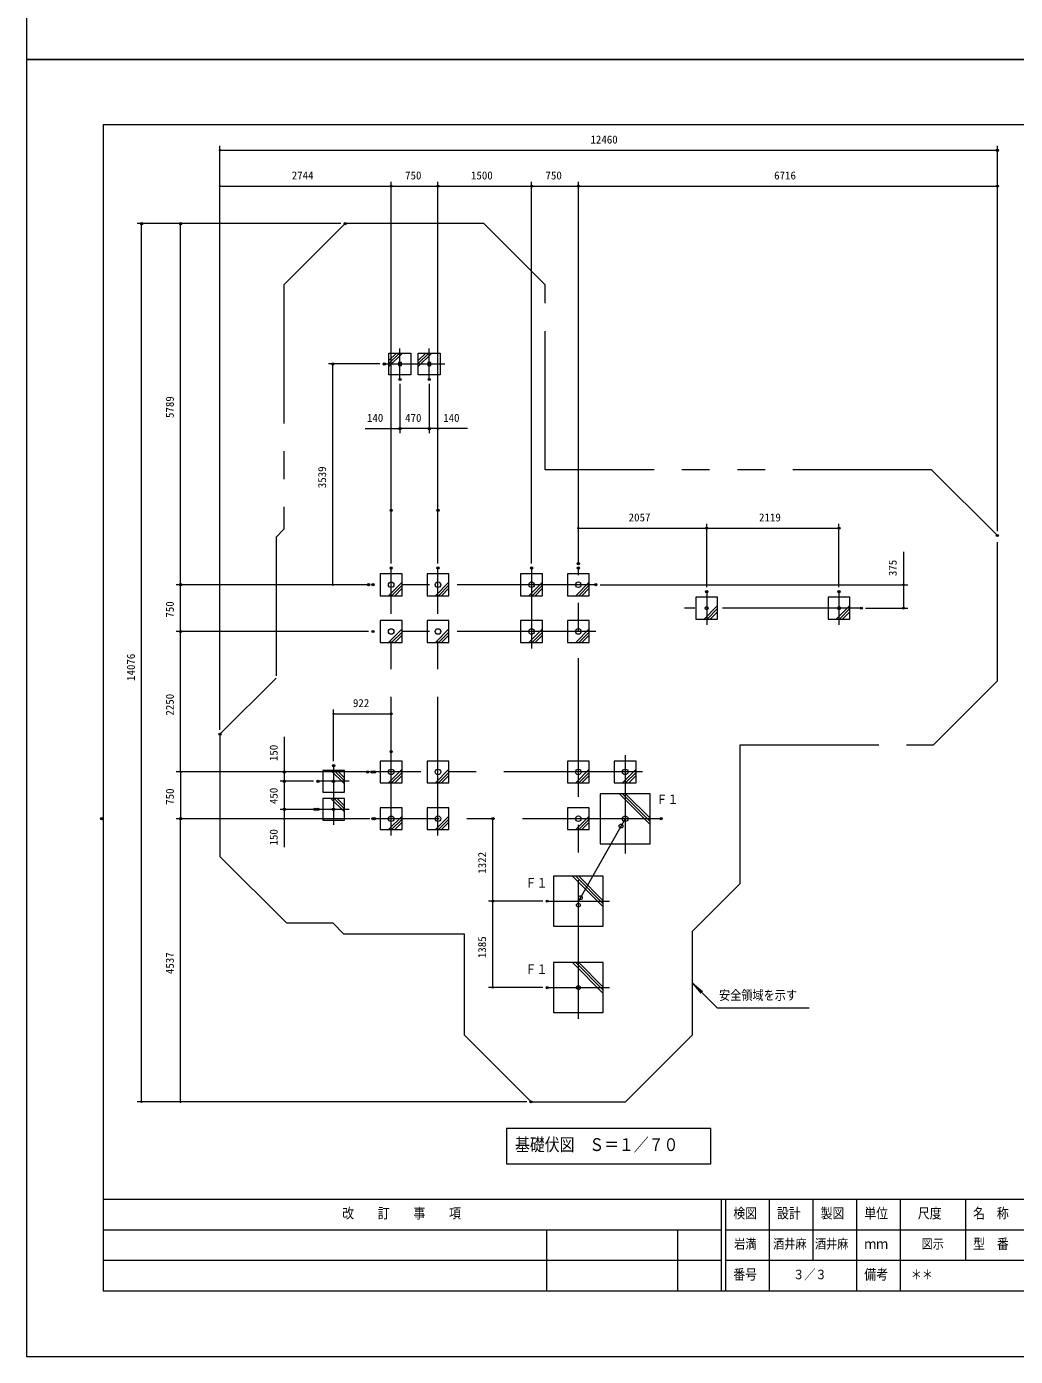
# Model space of a CAD drawing. Units: millimetres on the paper, scale 1:70. Extents: x 0 to 420, y -297 to 594.
# Drawn here: x 0 to 226.4, y -297 to 7.5 of the extents above; entities that cross this region are included whole.
import ezdxf
from ezdxf.enums import TextEntityAlignment as Align

# ---------------------------------------------------------------- set-up
doc = ezdxf.new("R2010")
doc.units = ezdxf.units.MM
doc.header["$PDMODE"] = 32
doc.header["$PDSIZE"] = 0.5
doc.linetypes.add('USER1', pattern=[50.8, 31.75, -6.35, 6.35, -6.35])
doc.linetypes.add('USER2', pattern=[63.5, 31.75, -6.35, 6.35, -6.35, 6.35, -6.35])
doc.layers.add('DEFPOINTS_2', color=7, linetype='Continuous', lineweight=9)
doc.layers.add('LY_3', color=7, linetype='Continuous', lineweight=18)
doc.styles.add('ＭＳ ゴシック', font='')
doc.styles.get('ＭＳ ゴシック').set_extended_font_data('MS Gothic')

# ---------------------------------------------------------------- blocks, each defined once
blk = doc.blocks.new('-000-_DOTSMALL')
at = {"color": 7, "linetype": 'Continuous', "lineweight": 9}
blk.add_circle((0, 0), 0.0625, dxfattribs=at)
blk.add_circle((0, 0), 0.0625, dxfattribs=at)

msp = doc.modelspace()

# ---------------------------------------------------------------- linework, layer by layer
at = {"layer": 'DEFPOINTS_2'}
for p, q in [((0, 297), (0, 0)), ((420, 0), (0, 0)), ((0, 0), (0, -297)), ((0, 0), (420, 0)), ((0, -297), (420, -297))]:
    msp.add_line(p, q, dxfattribs=at)
at = {"layer": 'LY_3', "lineweight": 9}
for p, q in [((17.5, -15), (17.5, -282)), ((402.5, -15), (17.5, -15)), ((82.97, -72.251), (82.97, -67.251)), ((82.97, -67.251), (87.97, -67.251)), ((85.827, -69.394), (85.113, -69.394)), ((85.113, -69.394), (85.113, -70.108)), ((85.827, -70.108), (85.827, -69.394)), ((87.97, -67.251), (87.97, -72.251)), ((89.684, -72.251), (89.684, -67.251)), ((89.684, -67.251), (94.684, -67.251)), ((92.541, -69.394), (91.827, -69.394)), ((91.827, -69.394), (91.827, -70.108)), ((92.541, -70.108), (92.541, -69.394)), ((94.684, -67.251), (94.684, -72.251)), ((87.97, -72.251), (82.97, -72.251)), ((85.113, -70.108), (85.827, -70.108)), ((94.684, -72.251), (89.684, -72.251)), ((91.827, -70.108), (92.541, -70.108)), ((85.97, -117.808), (80.97, -117.808)), ((80.97, -117.808), (80.97, -122.808)), ((85.97, -122.808), (85.97, -117.808)), ((96.684, -117.808), (91.684, -117.808)), ((91.684, -117.808), (91.684, -122.808)), ((96.684, -122.808), (96.684, -117.808)), ((118.113, -117.808), (113.113, -117.808)), ((113.113, -117.808), (113.113, -122.808)), ((118.113, -122.808), (118.113, -117.808)), ((128.827, -117.808), (123.827, -117.808)), ((123.827, -117.808), (123.827, -122.808)), ((128.827, -122.808), (128.827, -117.808)), ((80.97, -122.808), (85.97, -122.808)), ((91.684, -122.808), (96.684, -122.808)), ((113.113, -122.808), (118.113, -122.808)), ((123.827, -122.808), (128.827, -122.808)), ((158.216, -123.165), (153.216, -123.165)), ((153.216, -123.165), (153.216, -128.165)), ((158.216, -128.165), (158.216, -123.165)), ((188.493, -123.165), (183.493, -123.165)), ((183.493, -123.165), (183.493, -128.165)), ((188.493, -128.165), (188.493, -123.165)), ((85.97, -128.522), (80.97, -128.522)), ((80.97, -128.522), (80.97, -133.522)), ((85.97, -133.522), (85.97, -128.522)), ((96.684, -128.522), (91.684, -128.522)), ((91.684, -128.522), (91.684, -133.522)), ((96.684, -133.522), (96.684, -128.522)), ((118.113, -128.522), (113.113, -128.522)), ((113.113, -128.522), (113.113, -133.522)), ((118.113, -133.522), (118.113, -128.522)), ((128.827, -128.522), (123.827, -128.522)), ((123.827, -128.522), (123.827, -133.522)), ((128.827, -133.522), (128.827, -128.522)), ((153.216, -128.165), (158.216, -128.165)), ((183.493, -128.165), (188.493, -128.165)), ((80.97, -133.522), (85.97, -133.522)), ((91.684, -133.522), (96.684, -133.522)), ((113.113, -133.522), (118.113, -133.522)), ((123.827, -133.522), (128.827, -133.522)), ((85.97, -160.665), (80.97, -160.665)), ((80.97, -160.665), (80.97, -165.665)), ((85.97, -165.665), (85.97, -160.665)), ((96.684, -160.665), (91.684, -160.665)), ((91.684, -160.665), (91.684, -165.665)), ((96.684, -165.665), (96.684, -160.665)), ((128.827, -160.665), (123.827, -160.665)), ((123.827, -160.665), (123.827, -165.665)), ((128.827, -165.665), (128.827, -160.665)), ((139.541, -160.665), (134.541, -160.665)), ((134.541, -160.665), (134.541, -165.665)), ((139.541, -165.665), (139.541, -160.665)), ((72.796, -162.808), (67.796, -162.808)), ((67.796, -162.808), (67.796, -167.808)), ((72.796, -167.808), (72.796, -162.808)), ((80.97, -165.665), (85.97, -165.665)), ((91.684, -165.665), (96.684, -165.665)), ((123.827, -165.665), (128.827, -165.665)), ((134.541, -165.665), (139.541, -165.665)), ((67.796, -167.808), (72.796, -167.808)), ((72.796, -169.237), (67.796, -169.237)), ((67.796, -169.237), (67.796, -174.237)), ((72.796, -174.237), (72.796, -169.237)), ((131.327, -168.165), (131.327, -179.594)), ((142.756, -168.165), (131.327, -168.165)), ((142.756, -179.594), (142.756, -168.165)), ((85.97, -171.379), (80.97, -171.379)), ((80.97, -171.379), (80.97, -176.379)), ((85.97, -176.379), (85.97, -171.379)), ((96.684, -171.379), (91.684, -171.379)), ((91.684, -171.379), (91.684, -176.379)), ((96.684, -176.379), (96.684, -171.379)), ((128.827, -171.379), (123.827, -171.379)), ((123.827, -171.379), (123.827, -176.379)), ((128.827, -176.379), (128.827, -171.379)), ((67.796, -174.237), (72.796, -174.237)), ((80.97, -176.379), (85.97, -176.379)), ((91.684, -176.379), (96.684, -176.379)), ((123.827, -176.379), (128.827, -176.379)), ((131.327, -179.594), (142.756, -179.594)), ((120.613, -187.052), (120.613, -198.481)), ((132.041, -187.052), (120.613, -187.052)), ((132.041, -198.481), (132.041, -187.052)), ((120.613, -198.481), (132.041, -198.481)), ((120.613, -206.838), (120.613, -218.266)), ((132.041, -206.838), (120.613, -206.838)), ((132.041, -218.266), (132.041, -206.838)), ((120.613, -218.266), (132.041, -218.266)), ((17.5, -261), (402.5, -261)), ((159, -261), (159, -282)), ((160, -261), (160, -282)), ((170, -261), (170, -275)), ((180, -261), (180, -275)), ((190, -261), (190, -282)), ((200, -261), (200, -275)), ((215, -261), (215, -275)), ((215, -268), (332.5, -268)), ((160, -275), (402.5, -275)), ((200, -275), (200, -282)), ((17.5, -282), (402.5, -282))]:
    msp.add_line(p, q, dxfattribs=at)
at = {"layer": 'LY_3'}
for p, q in [((44.276, -153.53), (44.276, -19.825)), ((44.276, -20.825), (222.27, -20.825)), ((222.27, -108.039), (222.27, -19.825)), ((44.276, -153.53), (44.276, -28.049)), ((44.276, -29.049), (83.47, -29.049)), ((83.47, -115.475), (83.47, -28.049)), ((83.47, -29.049), (94.184, -29.049)), ((94.184, -115.475), (94.184, -28.049)), ((94.184, -29.049), (115.613, -29.049)), ((115.613, -115.475), (115.613, -28.049)), ((115.613, -29.049), (126.327, -29.049)), ((126.327, -115.475), (126.327, -28.049)), ((126.327, -29.049), (222.27, -29.049)), ((222.27, -108.039), (222.27, -28.049)), ((71.946, -37.608), (25.344, -37.608)), ((26.344, -238.698), (26.344, -37.608)), ((71.946, -37.608), (34.257, -37.608)), ((35.257, -120.308), (35.257, -37.608)), ((80.899, -69.751), (69.116, -69.751)), ((70.116, -120.308), (70.116, -69.751)), ((86.073, -67.251), (82.97, -70.354)), ((85.366, -67.251), (82.97, -69.646)), ((84.659, -67.251), (82.97, -68.939)), ((92.787, -67.251), (89.684, -70.354)), ((92.08, -67.251), (89.684, -69.646)), ((91.373, -67.251), (89.684, -68.939)), ((85.47, -74.322), (85.47, -85.56)), ((85.47, -74.322), (85.47, -85.275)), ((92.184, -74.322), (92.184, -85.56)), ((92.184, -74.322), (92.184, -85.275)), ((77.501, -84.56), (83.47, -84.56)), ((83.47, -102.265), (83.47, -83.56)), ((83.47, -84.56), (85.47, -84.56)), ((92.184, -84.56), (85.47, -84.56)), ((94.184, -84.56), (92.184, -84.56)), ((94.184, -102.265), (94.184, -83.56)), ((100.952, -84.56), (94.184, -84.56)), ((155.716, -120.871), (155.716, -106.355)), ((185.993, -120.871), (185.993, -106.355)), ((126.327, -107.355), (155.716, -107.355)), ((155.716, -107.355), (185.993, -107.355)), ((200.756, -112.751), (200.756, -120.308)), ((78.307, -120.308), (34.257, -120.308)), ((35.257, -131.022), (35.257, -120.308)), ((85.97, -119.705), (82.867, -122.808)), ((85.97, -120.412), (83.574, -122.808)), ((85.97, -121.119), (84.281, -122.808)), ((96.684, -119.705), (93.581, -122.808)), ((96.684, -120.412), (94.289, -122.808)), ((96.684, -121.119), (94.996, -122.808)), ((118.113, -119.705), (115.01, -122.808)), ((118.113, -120.412), (115.717, -122.808)), ((118.113, -121.119), (116.424, -122.808)), ((128.827, -119.705), (125.724, -122.808)), ((128.827, -120.412), (126.431, -122.808)), ((128.827, -121.119), (127.139, -122.808)), ((131.331, -120.308), (201.756, -120.308)), ((200.756, -120.308), (200.756, -125.665)), ((158.216, -125.062), (155.113, -128.165)), ((158.216, -125.769), (155.82, -128.165)), ((158.216, -126.476), (156.527, -128.165)), ((188.493, -125.062), (185.39, -128.165)), ((188.493, -125.769), (186.097, -128.165)), ((188.493, -126.476), (186.804, -128.165)), ((192.098, -125.665), (201.756, -125.665)), ((85.97, -130.419), (82.867, -133.522)), ((96.684, -130.419), (93.581, -133.522)), ((118.113, -130.419), (115.01, -133.522)), ((128.827, -130.419), (125.724, -133.522)), ((78.307, -131.022), (34.257, -131.022)), ((35.257, -163.165), (35.257, -131.022)), ((85.97, -131.127), (83.574, -133.522)), ((85.97, -131.834), (84.281, -133.522)), ((96.684, -131.127), (94.289, -133.522)), ((96.684, -131.834), (94.996, -133.522)), ((118.113, -131.127), (115.717, -133.522)), ((118.113, -131.834), (116.424, -133.522)), ((128.827, -131.127), (126.431, -133.522)), ((128.827, -131.834), (127.139, -133.522)), ((70.296, -160.737), (70.296, -148.863)), ((83.47, -157.543), (83.47, -148.863)), ((70.296, -149.863), (83.47, -149.863)), ((59.028, -163.165), (59.028, -155.111)), ((78.053, -163.165), (34.257, -163.165)), ((35.257, -163.165), (35.257, -173.879)), ((78.617, -163.165), (58.028, -163.165)), ((59.028, -165.308), (59.028, -163.165)), ((69.693, -162.808), (72.796, -165.911)), ((70.4, -162.808), (72.796, -165.204)), ((71.107, -162.808), (72.796, -164.497)), ((85.97, -162.562), (82.867, -165.665)), ((85.97, -163.269), (83.574, -165.665)), ((85.97, -163.976), (84.281, -165.665)), ((96.684, -162.562), (93.581, -165.665)), ((96.684, -163.269), (94.289, -165.665)), ((96.684, -163.976), (94.996, -165.665)), ((128.827, -162.562), (125.724, -165.665)), ((128.827, -163.269), (126.431, -165.665)), ((128.827, -163.976), (127.139, -165.665)), ((139.541, -162.562), (136.439, -165.665)), ((139.541, -163.269), (137.146, -165.665)), ((139.541, -163.976), (137.853, -165.665)), ((65.724, -165.308), (58.028, -165.308)), ((65.724, -165.308), (58.028, -165.308)), ((59.028, -171.737), (59.028, -165.308)), ((69.693, -169.237), (72.796, -172.339)), ((70.4, -169.237), (72.796, -171.632)), ((71.107, -169.237), (72.796, -170.925)), ((135.724, -168.165), (142.756, -175.196)), ((136.431, -168.165), (142.756, -174.489)), ((137.139, -168.165), (142.756, -173.782)), ((65.724, -171.737), (58.028, -171.737)), ((59.028, -173.879), (59.028, -171.737)), ((85.97, -173.277), (82.867, -176.379)), ((96.684, -173.277), (93.581, -176.379)), ((128.827, -173.277), (125.724, -176.379)), ((78.307, -173.879), (34.257, -173.879)), ((35.257, -238.698), (35.257, -173.879)), ((78.617, -173.879), (58.028, -173.879)), ((59.028, -180.431), (59.028, -173.879)), ((85.97, -173.984), (83.574, -176.379)), ((85.97, -174.691), (84.281, -176.379)), ((96.684, -173.984), (94.289, -176.379)), ((96.684, -174.691), (94.996, -176.379)), ((106.747, -192.766), (106.747, -173.879)), ((128.827, -173.984), (126.431, -176.379)), ((128.827, -174.691), (127.139, -176.379)), ((125.01, -187.052), (132.041, -194.083)), ((125.717, -187.052), (132.041, -193.376)), ((126.424, -187.052), (132.041, -192.669)), ((118.184, -192.766), (105.747, -192.766)), ((106.747, -212.552), (106.747, -192.766)), ((125.01, -206.838), (132.041, -213.869)), ((125.717, -206.838), (132.041, -213.162)), ((126.424, -206.838), (132.041, -212.455)), ((118.184, -212.552), (105.747, -212.552)), ((152.474, -211.524), (154.402, -213.822)), ((152.474, -211.524), (154.772, -213.452)), ((158.134, -217.185), (152.474, -211.524)), ((158.134, -217.185), (179.134, -217.185)), ((114.497, -238.698), (25.344, -238.698)), ((114.497, -238.698), (34.257, -238.698)), ((109.873, -244.786), (109.873, -252.92)), ((156.673, -244.786), (109.873, -244.786)), ((156.673, -252.92), (156.673, -244.786)), ((109.873, -252.92), (156.673, -252.92)), ((17.5, -268), (159, -268)), ((119, -268), (119, -282)), ((149, -268), (149, -282)), ((160, -268), (215, -268)), ((17.5, -275), (159, -275)), ((170, -275), (170, -282))]:
    msp.add_line(p, q, dxfattribs=at)
at = {"layer": 'LY_3', "linetype": 'USER2'}
for p, q in [((72.946, -37.608), (58.899, -51.655)), ((104.709, -37.608), (72.946, -37.608)), ((118.756, -51.655), (104.709, -37.608)), ((58.899, -51.655), (58.899, -107.614)), ((118.756, -93.957), (118.756, -51.655)), ((207.188, -93.957), (118.756, -93.957)), ((222.27, -109.039), (207.188, -93.957)), ((58.899, -107.614), (57.119, -109.393)), ((57.119, -109.393), (57.119, -141.688)), ((222.27, -142.291), (222.27, -109.039)), ((57.119, -141.688), (44.276, -154.53)), ((207.61, -156.951), (222.27, -142.291)), ((44.276, -154.53), (44.276, -182.514)), ((163.392, -188.747), (163.392, -156.951)), ((163.392, -156.951), (207.61, -156.951)), ((44.276, -182.514), (59.518, -197.756)), ((152.474, -199.666), (163.392, -188.747)), ((59.518, -197.756), (70.081, -197.756)), ((70.081, -197.756), (72.555, -200.23)), ((72.555, -200.23), (100.181, -200.23)), ((100.181, -200.23), (100.181, -223.382)), ((152.474, -223.382), (152.474, -199.666)), ((100.181, -223.382), (115.497, -238.698)), ((137.157, -238.698), (152.474, -223.382)), ((115.497, -238.698), (137.157, -238.698))]:
    msp.add_line(p, q, dxfattribs=at)
at = {"layer": 'LY_3', "linetype": 'USER1'}
for p, q in [((85.47, -73.322), (85.47, -66.179)), ((92.184, -73.322), (92.184, -66.179)), ((81.899, -69.751), (95.756, -69.751)), ((83.47, -177.728), (83.47, -116.475)), ((94.184, -177.728), (94.184, -116.475)), ((115.613, -116.475), (115.613, -134.871)), ((126.327, -219.695), (126.327, -116.475)), ((130.331, -120.308), (79.307, -120.308)), ((155.716, -121.871), (155.716, -129.46)), ((185.993, -121.871), (185.993, -129.46)), ((191.098, -125.665), (150.646, -125.665)), ((130.331, -131.022), (79.307, -131.022)), ((137.041, -159.332), (137.041, -181.855)), ((70.296, -161.737), (70.296, -175.308)), ((141.045, -163.165), (79.307, -163.165)), ((73.867, -165.308), (66.724, -165.308)), ((73.867, -171.737), (66.724, -171.737)), ((145.272, -173.879), (79.307, -173.879)), ((137.041, -173.879), (126.327, -192.766)), ((119.184, -192.766), (133.47, -192.766)), ((119.184, -212.552), (133.47, -212.552))]:
    msp.add_line(p, q, dxfattribs=at)
at = {"layer": 'LY_3', "lineweight": 9}
for centre, radius in [((83.47, -120.308), 0.636), ((94.184, -120.308), 0.636), ((115.613, -120.308), 0.636), ((126.327, -120.308), 0.636), ((155.716, -125.665), 0.347), ((185.993, -125.665), 0.347), ((83.47, -131.022), 0.636), ((94.184, -131.022), 0.636), ((115.613, -131.022), 0.636), ((126.327, -131.022), 0.636), ((83.47, -163.165), 0.636), ((94.184, -163.165), 0.636), ((126.327, -163.165), 0.636), ((137.041, -163.165), 0.636), ((83.47, -173.879), 0.636), ((94.184, -173.879), 0.636), ((126.327, -173.879), 0.636), ((137.041, -173.879), 0.636), ((136.09, -175.557), 0.432), ((126.785, -191.959), 0.432), ((126.327, -193.695), 0.432), ((126.327, -212.552), 0.432)]:
    msp.add_circle(centre, radius, dxfattribs=at)
at = {"layer": 'LY_3'}
for centre in [(70.296, -165.308), (70.296, -171.737)]:
    msp.add_circle(centre, 0.305, dxfattribs=at)
for p in [(222.27, -20.825), (83.47, -29.049), (94.184, -29.049), (115.613, -29.049), (126.327, -29.049), (222.27, -29.049), (26.344, -37.608), (35.257, -37.608), (72.946, -37.608), (72.946, -37.608), (70.116, -69.751), (81.899, -69.751), (85.47, -73.322), (85.47, -73.322), (92.184, -73.322), (92.184, -73.322), (85.47, -84.56), (85.47, -84.56), (92.184, -84.56), (83.47, -103.265), (94.184, -103.265), (155.716, -107.355), (185.993, -107.355), (222.27, -109.039), (222.27, -109.039), (126.327, -115.475), (83.47, -116.475), (83.47, -116.475), (94.184, -116.475), (94.184, -116.475), (115.613, -116.475), (115.613, -116.475), (126.327, -116.475), (126.327, -116.475), (35.257, -120.308), (78.307, -120.308), (79.307, -120.308), (79.307, -120.308), (130.331, -120.308), (155.716, -121.871), (155.716, -121.871), (185.993, -121.871), (191.098, -125.665), (200.756, -125.665), (35.257, -131.022), (79.307, -131.022), (79.307, -131.022), (83.47, -149.863), (44.276, -154.53), (44.276, -154.53), (83.47, -158.543), (59.028, -163.165), (70.296, -161.737), (78.053, -163.165), (79.053, -163.165), (79.617, -163.165), (59.028, -165.308), (66.724, -165.308), (66.724, -165.308), (59.028, -171.737), (66.01, -171.737), (66.724, -171.737), (17.204, -173.879), (35.257, -173.879), (35.257, -173.879), (79.307, -173.879), (79.617, -173.879), (106.747, -173.879), (145.272, -173.879), (106.747, -192.766), (119.184, -192.766), (119.184, -192.766), (119.184, -212.552), (115.497, -238.698), (115.497, -238.698)]:
    msp.add_point(p, dxfattribs=at)

# ---------------------------------------------------------------- block references
at = {"layer": 'LY_3', "xscale": 2.32, "yscale": 2.32}
for p, rotation in [((44.276, -20.825), 180), ((44.276, -29.049), 180), ((83.47, -29.049), 180), ((94.184, -29.049), 180), ((115.613, -29.049), 180), ((126.327, -29.049), 180), ((26.344, -37.608), 90), ((35.257, -37.608), 90), ((70.116, -69.751), 90), ((83.47, -84.56), 180), ((85.47, -84.56), 180), ((92.184, -84.56), 180), ((126.327, -107.355), 180), ((155.716, -107.355), 180), ((35.257, -120.308), 90), ((35.257, -120.308), 270), ((70.116, -120.308), 270), ((200.756, -120.308), 90), ((200.756, -125.665), 270), ((35.257, -131.022), 90), ((35.257, -131.022), 270), ((70.296, -149.863), 180), ((35.257, -163.165), 270), ((35.257, -163.165), 90), ((59.028, -163.165), 90), ((59.028, -165.308), 90), ((59.028, -165.308), 270), ((59.028, -171.737), 90), ((59.028, -171.737), 270), ((35.257, -173.879), 90), ((35.257, -173.879), 270), ((59.028, -173.879), 270), ((106.747, -173.879), 90), ((106.747, -192.766), 90), ((106.747, -192.766), 270), ((106.747, -212.552), 270), ((26.344, -238.698), 270), ((35.257, -238.698), 270)]:
    msp.add_blockref('-000-_DOTSMALL', p, dxfattribs=dict(at, rotation=rotation))
for p in [(222.27, -20.825), (83.47, -29.049), (94.184, -29.049), (115.613, -29.049), (126.327, -29.049), (222.27, -29.049), (85.47, -84.56), (92.184, -84.56), (94.184, -84.56), (155.716, -107.355), (185.993, -107.355), (83.47, -149.863)]:
    msp.add_blockref('-000-_DOTSMALL', p, dxfattribs=at)

# ---------------------------------------------------------------- texts
at = {"layer": 'LY_3', "style": 'ＭＳ ゴシック'}
for s, p in [('12460', (129.096, -19.825)), ('2744', (60.707, -28.049)), ('750', (86.658, -28.049)), ('1500', (101.741, -28.049)), ('750', (118.8, -28.049)), ('6716', (171.154, -28.049)), ('140', (77.922, -83.56)), ('470', (86.658, -83.56)), ('140', (95.373, -83.56)), ('2057', (137.84, -106.355)), ('2119', (167.696, -106.355)), ('922', (74.716, -148.863))]:
    msp.add_text(s, height=1.833, dxfattribs=at).set_placement(p, align=Align.BOTTOM_LEFT)
for s, p in [('5789', (34.257, -82.125)), ('3539', (69.116, -98.196)), ('375', (199.756, -118.334)), ('750', (34.257, -127.835)), ('14076', (25.344, -142.33)), ('2250', (34.257, -150.275)), ('150', (58.028, -160.689)), ('750', (34.257, -170.692)), ('450', (58.028, -170.522)), ('150', (58.028, -180.01)), ('1322', (105.747, -186.467)), ('1385', (105.747, -205.803)), ('4537', (34.257, -209.456))]:
    msp.add_text(s, height=1.833, rotation=90, dxfattribs=at).set_placement(p, align=Align.BOTTOM_LEFT)
at = {"layer": 'LY_3', "style": 'ＭＳ ゴシック', "width": 0.85}
for s, height, p in [('Ｆ１', 2.199, (144.177, -171.205)), ('Ｆ１', 2.199, (114.181, -190.299)), ('Ｆ１', 2.199, (114.181, -210.085)), ('安全領域を示す', 2.199, (158.551, -216.035)), ('基礎伏図\u3000Ｓ＝１／７０', 2.933, (111.829, -250.853)), ('改\u3000\u3000訂\u3000\u3000事\u3000\u3000項', 2.346, (72.25, -266.1)), ('検図', 2.346, (161.8, -266.1)), ('設計', 2.346, (171.8, -266.1)), ('製図', 2.346, (181.8, -266.1)), ('単位', 2.346, (191.8, -266.1)), ('尺度', 2.346, (204.05, -266.1)), ('名\u3000称', 2.346, (216.7, -266.1)), ('岩満', 2.199, (162, -273)), ('酒井麻', 2.199, (170.917, -273)), ('酒井麻', 2.199, (180.5, -273)), ('ｍｍ', 2.346, (191.8, -273.1)), ('図示', 2.199, (204.917, -273)), ('型\u3000番', 2.346, (216.7, -273.1)), ('番号', 2.346, (161.8, -280.1)), ('３／３', 2.199, (175.5, -280)), ('備考', 2.346, (191.8, -280.1)), ('＊＊', 2.199, (202.417, -280))]:
    msp.add_text(s, height=height, dxfattribs=at).set_placement(p, align=Align.BOTTOM_LEFT)

doc.saveas('drawing.dxf')
